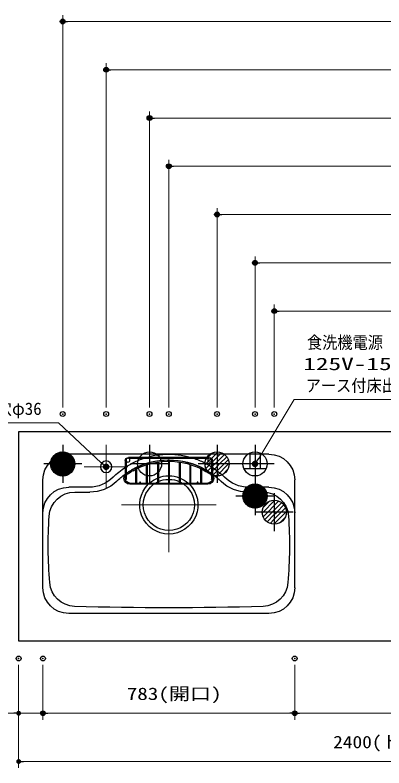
# Model space of a CAD drawing. Units: millimetres, scale not verified. Extents: x -9797 to 9797, y -4555 to 4555.
# Drawn here: x -7485 to -6338, y 590 to 2930 of the extents above; entities that cross this region are included whole.
import ezdxf
from ezdxf.enums import TextEntityAlignment as Align

# ---------------------------------------------------------------- set-up
doc = ezdxf.new("R2010")
doc.units = ezdxf.units.MM
doc.header["$LTSCALE"] = 30
doc.header["$PDMODE"] = 32
doc.header["$PDSIZE"] = 15
for name, pattern in [('USER1', [0.375, 0.25, -0.125]), ('USER3', [2, 1.25, -0.25, 0.25, -0.25]), ('USER7', [1.01, 0.5, -0.25, 0.01, -0.25])]:
    doc.linetypes.add(name, pattern=pattern)
for name, color, linetype, lineweight in [('0-0_0', 7, 'Continuous', 25), ('0-2_寸法ﾚｲﾔｰ', 30, 'Continuous', 13), ('0-3_DEFPOINTS', 7, 'Continuous', 25), ('0-4_細線ﾚｲﾔｰ', 91, 'Continuous', 9), ('0-5_1', 7, 'Continuous', 25), ('0-8_KAGO', 6, 'Continuous', 25)]:
    doc.layers.add(name, color=color, linetype=linetype, lineweight=lineweight)
doc.styles.add('ＭＳ ゴシック', font='')
doc.styles.get('ＭＳ ゴシック').set_extended_font_data('MS Gothic')

# ---------------------------------------------------------------- blocks, each defined once
blk = doc.blocks.new('_DOT')
at = {"layer": '0-0_0', "color": 30}
blk.add_line((-15, 0), (-30, 0), dxfattribs=at)
for points in [[(0, 0), (-15, 0), (-14.88, 1.88)], [(0, 0), (-14.88, -1.88), (-15, 0)], [(0, 0), (-14.88, 1.88), (-14.53, 3.73)], [(0, 0), (-14.53, -3.73), (-14.88, -1.88)], [(0, 0), (-14.53, 3.73), (-13.95, 5.52)], [(0, 0), (-13.95, -5.52), (-14.53, -3.73)], [(0, 0), (-13.95, 5.52), (-13.14, 7.23)], [(0, 0), (-13.14, -7.23), (-13.95, -5.52)], [(0, 0), (-13.14, 7.23), (-12.14, 8.82)], [(0, 0), (-12.14, -8.82), (-13.14, -7.23)], [(0, 0), (-12.14, 8.82), (-10.93, 10.27)], [(0, 0), (-10.93, -10.27), (-12.14, -8.82)], [(0, 0), (-10.93, 10.27), (-9.56, 11.56)], [(0, 0), (-9.56, -11.56), (-10.93, -10.27)], [(0, 0), (-9.56, 11.56), (-8.04, 12.66)], [(0, 0), (-8.04, -12.66), (-9.56, -11.56)], [(0, 0), (-8.04, 12.66), (-6.39, 13.57)], [(0, 0), (-6.39, -13.57), (-8.04, -12.66)], [(0, 0), (-6.39, 13.57), (-4.64, 14.27)], [(0, 0), (-4.64, -14.27), (-6.39, -13.57)], [(0, 0), (-4.64, 14.27), (-2.81, 14.73)], [(0, 0), (-2.81, -14.73), (-4.64, -14.27)], [(0, 0), (-2.81, 14.73), (-0.94, 14.97)], [(0, 0), (-0.94, -14.97), (-2.81, -14.73)], [(0, 0), (-0.94, 14.97), (0.94, 14.97)], [(0, 0), (0.94, -14.97), (-0.94, -14.97)], [(0, 0), (0.94, 14.97), (2.81, 14.73)], [(0, 0), (2.81, 14.73), (4.64, 14.27)], [(0, 0), (4.64, 14.27), (6.39, 13.57)], [(0, 0), (6.39, 13.57), (8.04, 12.66)], [(0, 0), (8.04, 12.66), (9.56, 11.56)], [(0, 0), (9.56, 11.56), (10.93, 10.27)], [(0, 0), (10.93, 10.27), (12.14, 8.82)], [(0, 0), (12.14, 8.82), (13.14, 7.23)], [(0, 0), (13.14, 7.23), (13.95, 5.52)], [(0, 0), (13.95, 5.52), (14.53, 3.73)], [(0, 0), (14.53, 3.73), (14.88, 1.88)], [(0, 0), (14.88, 1.88), (15, 0)], [(0, 0), (2.81, -14.73), (0.94, -14.97)], [(0, 0), (4.64, -14.27), (2.81, -14.73)], [(0, 0), (6.39, -13.57), (4.64, -14.27)], [(0, 0), (8.04, -12.66), (6.39, -13.57)], [(0, 0), (9.56, -11.56), (8.04, -12.66)], [(0, 0), (10.93, -10.27), (9.56, -11.56)], [(0, 0), (12.14, -8.82), (10.93, -10.27)], [(0, 0), (13.14, -7.23), (12.14, -8.82)], [(0, 0), (13.95, -5.52), (13.14, -7.23)], [(0, 0), (14.53, -3.73), (13.95, -5.52)], [(0, 0), (14.88, -1.88), (14.53, -3.73)], [(0, 0), (15, 0), (14.88, -1.88)]]:
    blk.add_solid(points, dxfattribs=at)
blk = doc.blocks.new('A$C5C1B3688')
at = {"layer": '0-0_0', "color": 1}
for p, q in [((0, 1773.4), (0, -1773.4)), ((-1125, 1.7), (-1.7, 1125)), ((-1121.4, 90.2), (-90.2, 1121.4)), ((-1109.3, 187.1), (-187.1, 1109.3)), ((-1085.4, 295.9), (-295.9, 1085.4)), ((-1042, 424.2), (-424.2, 1042)), ((-952.8, 598.2), (-598.2, 952.8)), ((0, 617.6), (424.3, 1041.9)), ((0, 532.8), (483.2, 1015.9)), ((0, 447.9), (539.4, 987.3)), ((0, 363), (593, 956)), ((0, 278.2), (644.1, 922.3)), ((0, 193.3), (692.9, 886.3)), ((0, 108.5), (739.4, 847.9)), ((0, 23.6), (783.6, 807.2)), ((61.2, 0), (825.5, 764.3)), ((146.1, 0), (865.2, 719.1)), ((1773.4, 0), (-1773.4, 0)), ((-1122.1, -80.3), (-1041.9, 0)), ((-1114, -157), (-957, 0)), ((-1101.4, -229.2), (-872.2, 0)), ((-1084.9, -297.6), (-787.3, 0)), ((-1065, -362.5), (-702.5, 0)), ((-1041.9, -424.3), (-617.6, 0)), ((-1015.9, -483.2), (-532.8, 0)), ((-987.3, -539.4), (-447.9, 0)), ((-956, -593), (-363, 0)), ((-922.3, -644.1), (-278.2, 0)), ((-886.3, -692.9), (-193.3, 0)), ((-847.9, -739.4), (-108.5, 0)), ((-807.2, -783.6), (-23.6, 0)), ((-617.6, 0), (0, 617.6)), ((-532.8, 0), (0, 532.8)), ((-447.9, 0), (0, 447.9)), ((-363, 0), (0, 363)), ((-278.2, 0), (0, 278.2)), ((-193.3, 0), (0, 193.3)), ((-108.5, 0), (0, 108.5)), ((-23.6, 0), (0, 23.6)), ((0, -1079.4), (1079.4, 0)), ((0, -994.6), (994.6, 0)), ((0, -909.7), (909.7, 0)), ((0, -824.9), (824.9, 0)), ((0, -740), (740, 0)), ((0, -655.2), (655.2, 0)), ((0, -570.3), (570.3, 0)), ((0, -485.5), (485.5, 0)), ((0, -400.6), (400.6, 0)), ((0, -315.8), (315.8, 0)), ((0, -230.9), (230.9, 0)), ((0, -146.1), (146.1, 0)), ((0, -61.2), (61.2, 0)), ((230.9, 0), (902.5, 671.6)), ((315.8, 0), (937.6, 621.8)), ((400.6, 0), (970.2, 569.5)), ((485.5, 0), (1000.3, 514.8)), ((570.3, 0), (1027.8, 457.5)), ((655.2, 0), (1052.5, 397.3)), ((740, 0), (1074.2, 334.2)), ((824.9, 0), (1092.7, 267.8)), ((909.7, 0), (1107.5, 197.7)), ((994.6, 0), (1118.2, 123.6)), ((1079.4, 0), (1124.1, 44.7)), ((-764.3, -825.5), (0, -61.2)), ((-719.1, -865.2), (0, -146.1)), ((-671.6, -902.5), (0, -230.9)), ((-621.8, -937.6), (0, -315.8)), ((-569.5, -970.2), (0, -400.6)), ((-514.8, -1000.3), (0, -485.5)), ((-457.5, -1027.8), (0, -570.3)), ((-397.3, -1052.5), (0, -655.2)), ((40, -1124.3), (1124.3, -40)), ((131.9, -1117.2), (1117.2, -131.9)), ((233.5, -1100.5), (1100.5, -233.5)), ((349.5, -1069.3), (1069.3, -349.5)), ((492, -1011.7), (1011.7, -492)), ((-334.2, -1074.2), (0, -740)), ((-267.8, -1092.7), (0, -824.9)), ((-197.7, -1107.5), (0, -909.7)), ((-123.6, -1118.2), (0, -994.6)), ((-44.7, -1124.1), (0, -1079.4)), ((750.4, -838.2), (838.2, -750.4))]:
    blk.add_line(p, q, dxfattribs=at)
for points in [[(-1041.9, 0), (0, 1041.9), (80.3, 1122.1)], [(-957, 0), (0, 957), (157, 1114)], [(-872.2, 0), (0, 872.2), (229.2, 1101.4)], [(-787.3, 0), (0, 787.3), (297.6, 1084.9)], [(-702.5, 0), (0, 702.5), (362.5, 1065)]]:
    blk.add_lwpolyline(points, dxfattribs=at)
blk.add_circle((0, 0), 1125, dxfattribs=at)
blk = doc.blocks.new('A$C5C1B36F0')
at = {"layer": '0-0_0', "color": 1}
for p, q in [((0, 1773.4), (0, -1773.4)), ((-1042, 424.2), (-424.2, 1042)), ((0, 617.6), (424.3, 1041.9)), ((0, 193.3), (692.9, 886.3)), ((1773.4, 0), (-1773.4, 0)), ((-1122.1, -80.3), (-1041.9, 0)), ((-1041.9, -424.3), (-617.6, 0)), ((-886.3, -692.9), (-193.3, 0)), ((-617.6, 0), (0, 617.6)), ((-193.3, 0), (0, 193.3)), ((0, -1079.4), (1079.4, 0)), ((0, -655.2), (655.2, 0)), ((0, -230.9), (230.9, 0)), ((230.9, 0), (902.5, 671.6)), ((655.2, 0), (1052.5, 397.3)), ((1079.4, 0), (1124.1, 44.7)), ((-671.6, -902.5), (0, -230.9)), ((-397.3, -1052.5), (0, -655.2)), ((492, -1011.7), (1011.7, -492)), ((-44.7, -1124.1), (0, -1079.4)), ((750.4, -838.2), (838.2, -750.4))]:
    blk.add_line(p, q, dxfattribs=at)
blk.add_lwpolyline([(-1041.9, 0), (0, 1041.9), (80.3, 1122.1)], dxfattribs=at)
blk.add_circle((0, 0), 1125, dxfattribs=at)
blk = doc.blocks.new('A$C5C1B370A')
at = {"layer": '0-0_0', "color": 1}
for p, q in [((0, 1773.4), (0, -1773.4)), ((-496.2, 1009.7), (-496.2, -426.1)), ((496.2, 1009.7), (496.2, -426.1)), ((1773.4, 0), (-1773.4, 0)), ((-1041.2, -426.1), (1041.2, -426.1))]:
    blk.add_line(p, q, dxfattribs=at)
blk.add_circle((0, 0), 1125, dxfattribs=at)
blk = doc.blocks.new('A$C62626C57')
at = {"layer": '0-4_細線ﾚｲﾔｰ', "linetype": 'USER3'}
for p, q in [((17595, 15720), (17595, 11640)), ((11745, 5715.7), (11745, 14534.3)), ((19635, 13680), (15555, 13680)), ((16154.3, 10125), (7335.7, 10125))]:
    blk.add_line(p, q, dxfattribs=at)
at = {"layer": '0-5_1'}
for p, q in [((2400, 14850), (21090, 14850)), ((10598.3, 14760), (10128.3, 14670)), ((12891.7, 14760), (13361.7, 14670)), ((8340, 14013.7), (8250, 13965.9)), ((8340, 13426.3), (8250, 13374.4)), ((15150, 14013.7), (15240, 13965.9)), ((15150, 13426.3), (15240, 13374.4)), ((0, 9283.1), (0, 12450)), ((23490, 9283.1), (23490, 12450)), ((2400, 11775), (4320.8, 11775)), ((2972.3, 11325), (4365.5, 11325)), ((20517.7, 11325), (19124.5, 11325)), ((19169.2, 11775), (21090, 11775)), ((0, 2400), (0, 9283.1)), ((23490, 2400), (23490, 9360)), ((23490, 2385), (23490, 9283.1)), ((2400, 0), (21090, 0))]:
    blk.add_line(p, q, dxfattribs=at)
at = {"layer": '0-5_1', "linetype": 'USER1'}
blk.add_line((19260, 11775), (19591.8, 11775), dxfattribs=at)
at = {"layer": '0-5_1'}
for centre, radius in [((7935, 14295), 180), ((15555, 14295), 180), ((17595, 13680), 540)]:
    blk.add_circle(centre, radius, dxfattribs=at)
for centre, radius, start, end in [((2400, 12450), 2400, 90, 180), ((11745, 7500), 7350, 81.02449, 98.97551), ((21090, 12450), 2400, 0, 90), ((11745, 7500), 7350, 109.10892, 117.59801), ((11745, 7425), 6900, 60.43054, 119.56946), ((11745, 7500), 7350, 102.70634, 106.83498), ((11745, 7500), 7350, 73.16502, 77.29366), ((11745, 7500), 7350, 62.40199, 70.89108), ((11745, 7500), 7350, 123.57728, 134.99708), ((11745, 7500), 7350, 118.39257, 122.73923), ((11745, 7425), 6900, 120.43242, 125.17579), ((11745, 7500), 7350, 57.26077, 61.60743), ((11745, 7425), 6900, 54.82421, 59.56758), ((11745, 7500), 7350, 45.00292, 56.42272), ((4320.8, 14925), 3150, 270, 314.99708), ((11745, 7425), 6900, 126.09533, 134.98831), ((11745, 10125), 2715, 90.9497, 110.84255), ((11745, 10125), 2715, 90.9497, 110.84255), ((11745, 10125), 2715, 69.15745, 89.0503), ((11745, 7425), 6900, 45.01169, 53.90467), ((19169.2, 14925), 3150, 225.00292, 270), ((4397.8, 14924.9), 3600, 269.48518, 313.30369), ((11745, 10125), 2715, 134.99388, 45.00612), ((11745, 10125), 2385, 126.38671, 53.61329), ((11745, 10125), 2715, 112.8892, 131.28983), ((11745, 10125), 2715, 112.8892, 131.28983), ((11745, 10125), 2385, 116.28058, 121.20203), ((11745, 10125), 2385, 116.28058, 121.20203), ((11745, 10125), 2385, 91.08112, 113.8931), ((11745, 10125), 2385, 91.08112, 113.8931), ((11745, 10125), 2385, 66.1069, 88.91888), ((11745, 10125), 2715, 48.71017, 67.1108), ((11745, 10125), 2385, 58.79797, 63.71942), ((19092.2, 14924.9), 3600, 226.69631, 270.51482), ((2400, 9375), 2400, 90, 180), ((2972.3, 8925), 2400, 90, 176.54806), ((20517.7, 8925), 2400, 3.45194, 90), ((21090, 9375), 2400, 0, 90), ((45495, 6360), 45000, 176.54806, 184.43315), ((-22005, 6360), 45000, 355.56685, 3.45194), ((3022.5, 3067.2), 2400, 184.43315, 268.13209), ((20467.5, 3067.2), 2400, 271.86791, 355.56685), ((2400, 2400), 2400, 180, 270), ((21090, 2400), 2400, 270, 0), ((11745, 270525), 270000, 268.13209, 271.86791)]:
    blk.add_arc(centre, radius, start, end, dxfattribs=at)
at = {"layer": '0-8_KAGO'}
for p, q in [((7680, 14235), (7680, 12540)), ((7770, 14223.1), (7770, 12540)), ((7980, 14535), (15510, 14535)), ((8034.5, 14445), (15455.5, 14445)), ((10689, 14113.1), (10689, 12165)), ((10779, 14126.7), (10779, 12165)), ((11700, 14195.9), (11700, 12165)), ((11790, 14195.9), (11790, 12165)), ((12711, 14126.7), (12711, 12165)), ((12801, 14113.1), (12801, 12165)), ((15720, 14223.1), (15720, 12540)), ((15810, 14235), (15810, 12540)), ((8254.5, 13366.6), (8344.5, 13418.5)), ((8664, 12165), (8664, 13454.4)), ((8754, 12165), (8754, 13499.6)), ((9676.5, 12165), (9676.5, 13872.3)), ((9766.5, 12165), (9766.5, 13900.5)), ((13723.5, 12165), (13723.5, 13900.5)), ((13813.5, 12165), (13813.5, 13872.3)), ((14736, 12165), (14736, 13499.6)), ((14826, 12165), (14826, 13454.4)), ((15145.5, 13418.5), (15235.5, 13366.6)), ((15085.9, 13314.4), (15175.1, 13262.9)), ((7560, 12610.2), (7560, 12600)), ((7680, 12600), (7680, 12610.2)), ((15375, 12165), (8115, 12165)), ((8115, 12045), (15375, 12045)), ((15810, 12610.2), (15810, 12600)), ((15930, 12600), (15930, 12610.2))]:
    blk.add_line(p, q, dxfattribs=at)
at = {"layer": '0-8_KAGO', "linetype": 'USER7'}
for p, q in [((7560, 12600), (7560, 12610.2)), ((7560, 12525), (7560, 12535.2))]:
    blk.add_line(p, q, dxfattribs=at)
at = {"layer": '0-8_KAGO'}
for centre in [(9060, 12210), (14430, 12210)]:
    blk.add_circle(centre, 45, dxfattribs=at)
for centre, radius, start, end in [((7980, 14235), 300, 90, 180), ((11745, 7425), 6891, 60.43083, 124.88305), ((11745, 7425), 6771, 60.43464, 124.88305), ((15510, 14235), 300, 0, 90), ((11745, 7425), 6891, 55.11695, 59.5673), ((8130, 12610.2), 570, 142.13635, 180), ((8130, 12610.2), 570, 124.88305, 129.16671), ((8130, 12610.2), 450, 124.88305, 143.1301), ((11745, 7425), 6771, 55.11695, 59.56349), ((15360, 12610.2), 450, 36.8699, 55.11695), ((15360, 12610.2), 570, 50.83329, 55.11695), ((15360, 12610.2), 570, 0, 37.86365), ((8115, 12600), 555, 180, 270), ((7725, 12540), 45, 180, 270), ((8115, 12600), 435, 191.48418, 270), ((7725, 12540), 45, 270, 0), ((15375, 12600), 555, 270, 0), ((15375, 12600), 435, 270, 348.51582), ((15765, 12540), 45, 180, 270), ((15765, 12540), 45, 270, 0)]:
    blk.add_arc(centre, radius, start, end, dxfattribs=at)
blk = doc.blocks.new('A$C5C1B3719')
at = {"layer": '0-0_0', "color": 1}
for p, q in [((0, 1773.4), (0, -1773.4)), ((1773.4, 0), (-1773.4, 0))]:
    blk.add_line(p, q, dxfattribs=at)
blk.add_circle((0, 0), 1125, dxfattribs=at)
blk = doc.blocks.new('MUJI\u3000W2100~2440 Lシンク\u3000平面図')
at = {"layer": '0-0_0'}
for name, p in [('A$C5C1B3688', (3600, 16500)), ('A$C5C1B3719', (11700, 16500)), ('A$C5C1B36F0', (18000, 16500))]:
    blk.add_blockref(name, p, dxfattribs=at)
at = {"layer": '0-5_1', "xscale": -1}
blk.add_blockref('A$C62626C57', (25245, 2550), dxfattribs=at)

msp = doc.modelspace()

# ---------------------------------------------------------------- linework, layer by layer
at = {"layer": '0-0_0', "color": 1}
msp.add_line((-6713.55, 1407.06), (-6710.62, 1409.99), dxfattribs=at)
at = {"layer": '0-0_0'}
msp.add_lwpolyline([(-7473.56, 985), (-5073.56, 985), (-5073.56, 1635), (-7473.56, 1635)], close=True, dxfattribs=at)
at = {"layer": '0-2_寸法ﾚｲﾔｰ'}
for p, q in [((-7336.56, 1710), (-7336.56, 2930)), ((-5088.56, 2910), (-7321.56, 2910)), ((-7201.56, 1710), (-7201.56, 2780)), ((-5088.56, 2760), (-7186.56, 2760)), ((-7066.56, 1710), (-7066.56, 2630)), ((-5088.56, 2610), (-7051.56, 2610)), ((-7006.56, 1710), (-7006.56, 2480)), ((-5088.56, 2460), (-6991.56, 2460)), ((-6856.56, 1710), (-6856.56, 2330)), ((-5088.56, 2310), (-6841.56, 2310)), ((-6738.56, 1710), (-6738.56, 2180)), ((-5088.56, 2160), (-6723.56, 2160)), ((-6678.56, 1710), (-6678.56, 2030)), ((-5088.56, 2010), (-6663.56, 2010)), ((-7473.56, 910), (-7473.56, 590)), ((-7473.56, 910), (-7473.56, 740)), ((-7398.06, 910), (-7398.06, 740)), ((-7398.06, 910), (-7398.06, 740)), ((-6615.06, 910), (-6615.06, 740)), ((-6615.06, 910), (-6615.06, 740)), ((-7473.56, 760), (-7665.47, 760)), ((-7473.56, 760), (-7398.06, 760)), ((-7383.06, 760), (-7368.06, 760)), ((-7383.06, 760), (-6630.06, 760)), ((-6600.06, 760), (-5833.56, 760)), ((-7458.56, 610), (-5088.56, 610))]:
    msp.add_line(p, q, dxfattribs=at)
for points in [[(-6214.29, 1735), (-6617.02, 1735), (-6727.01, 1551.33)], [(-7647, 1663.11), (-7349.26, 1663.11), (-7217.05, 1538.66)]]:
    msp.add_lwpolyline(points, dxfattribs=at)
at = {"layer": '0-3_DEFPOINTS'}
for p in [(-7336.56, 2910), (-7201.56, 2760), (-7066.56, 2610), (-7006.56, 2460), (-6856.56, 2310), (-6738.56, 2160), (-6678.56, 2010), (-7336.56, 1690), (-7201.56, 1690), (-7066.56, 1690), (-7006.56, 1690), (-6856.56, 1690), (-6738.56, 1690), (-6678.56, 1690), (-7473.56, 930), (-7398.06, 930), (-6615.06, 930), (-7398.06, 760), (-6615.06, 760)]:
    msp.add_point(p, dxfattribs=at)

# ---------------------------------------------------------------- block references
at = {"layer": '0-0_0', "xscale": 0.03333333, "yscale": 0.03333333}
for name, p in [('A$C5C1B370A', (-6738.56, 1535)), ('A$C5C1B3688', (-6738.56, 1435)), ('A$C5C1B36F0', (-6678.56, 1385))]:
    msp.add_blockref(name, p, dxfattribs=at)
at = {"layer": '0-2_寸法ﾚｲﾔｰ'}
for p, xscale, yscale, rotation in [((-7336.56, 2910), 0.5, 0.5, 180), ((-7201.56, 2760), 0.5, 0.5, 180), ((-7066.56, 2610), 0.5, 0.5, 180), ((-7006.56, 2460), 0.5, 0.5, 180), ((-6856.56, 2310), 0.5, 0.5, 180), ((-6738.56, 2160), 0.5, 0.5, 180), ((-6678.56, 2010), 0.5, 0.5, 180), ((-7201.56, 1526), 0.6666667, 0.6666667, 320.72918), ((-6738.56, 1535), 0.6666667, 0.6666667, 234.71226), ((-7398.06, 760), 0.5, 0.5, 180), ((-7398.06, 760), 0.5, 0.5, 180), ((-6615.06, 760), 0.5, 0.5, 180), ((-7473.56, 610), 0.5, 0.5, 180)]:
    msp.add_blockref('_DOT', p, dxfattribs=dict(at, xscale=xscale, yscale=yscale, rotation=rotation))
at = {"layer": '0-2_寸法ﾚｲﾔｰ', "xscale": 0.5, "yscale": 0.5}
for p in [(-7473.56, 760), (-6615.06, 760)]:
    msp.add_blockref('_DOT', p, dxfattribs=at)
at = {"layer": '0-5_1', "xscale": 0.03333333, "yscale": 0.03333333}
msp.add_blockref('MUJI\u3000W2100~2440 Lシンク\u3000平面図', (-7456.56, 985), dxfattribs=at)

# ---------------------------------------------------------------- texts
at = {"layer": '0-2_寸法ﾚｲﾔｰ', "color": 7, "style": 'ＭＳ ゴシック'}
for s, height, width, p in [('食洗機電源', 38.49, 0.9, (-6577.02, 1881.55)), ('125V-15A', 38.48, 1.5, (-6588.45, 1814.89)), ('アース付床出し', 38.49, 0.9, (-6580.88, 1747.57))]:
    msp.add_text(s, height=height, dxfattribs=dict(at, width=width)).set_placement(p, align=Align.BOTTOM_LEFT)
msp.add_text('水栓穴φ36', height=38.48, dxfattribs=at).set_placement((-7651.73, 1675.71), align=Align.BOTTOM_LEFT)
at = {"layer": '0-2_寸法ﾚｲﾔｰ', "style": 'ＭＳ ゴシック'}
for s, height, width, p in [('783(開口)', 38.49, 1.25, (-7137.42, 789.74)), ('2400(トップ寸法)', 38.48, 1.15, (-6495.47, 639.74))]:
    msp.add_text(s, height=height, dxfattribs=dict(at, width=width)).set_placement(p, align=Align.BOTTOM_LEFT)

doc.saveas('drawing.dxf')
